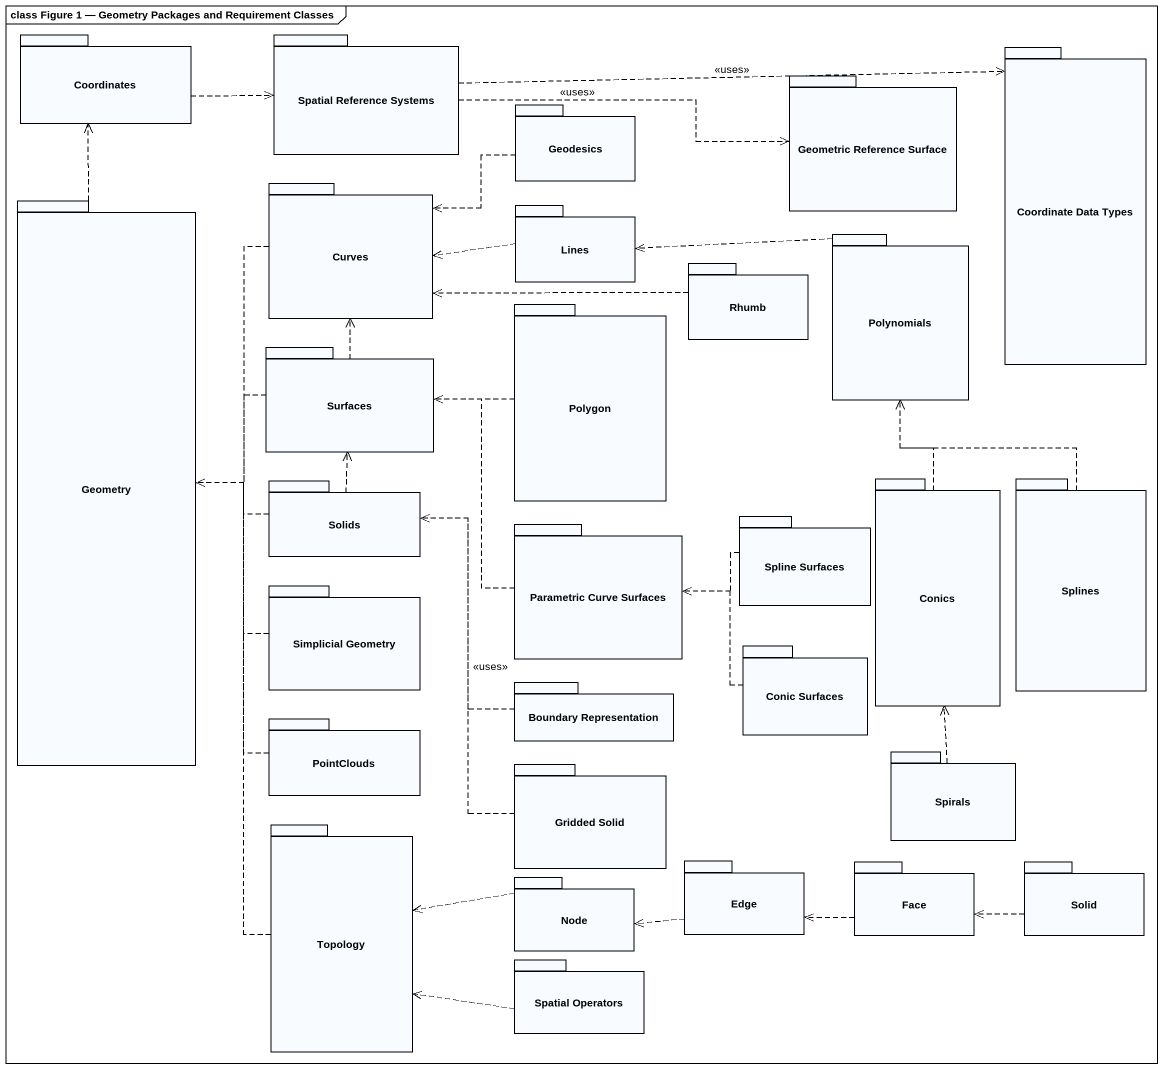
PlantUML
@startuml
mainframe class Figure 1 — Geometry Packages and Requirement Classes
package Coordinates {
}
package "Spatial Reference Systems" as Spatial_Reference_Systems {
}
package "Geometric Reference Surface" as Geometric_Reference_Surface {
}
package "Coordinate Data Types" as Coordinate_Data_Types {
}
package Geodesics {
}
package Geometry {
}
package Curves {
}
package Lines {
}
package Polynomials {
}
package Rhumb {
}
package Polygon {
}
package Surfaces {
}
package Solids {
}
package Conics {
}
package Splines {
}
package "Parametric Curve Surfaces" as Parametric_Curve_Surfaces {
}
package "Spline Surfaces" as Spline_Surfaces {
}
package "Simplicial Geometry" as Simplicial_Geometry {
}
package "Boundary Representation" as Boundary_Representation {
}
package "Conic Surfaces" as Conic_Surfaces {
}
package PointClouds {
}
package "Gridded Solid" as Gridded_Solid {
}
package Spirals {
}
package Topology {
}
package "Node" as Node_ {
}
package Edge {
}
package Face {
}
package Solid {
}
package "Spatial Operators" as Spatial_Operators {
}
Coordinates .right.> Spatial_Reference_Systems
Spatial_Reference_Systems .right.> Geometric_Reference_Surface : <<uses>>
Spatial_Reference_Systems .right.> Coordinate_Data_Types : <<uses>>
Geodesics .left.> Curves
Geometry .up.> Coordinates
Curves ..> Geometry
Lines .left.> Curves
Polynomials .left.> Lines
Rhumb .left.> Curves
Polygon .left.> Surfaces
Surfaces .left.> Geometry
Surfaces .up.> Curves
Solids .left.> Geometry
Solids .up.> Surfaces
Conics .up.> Polynomials
Splines .up.> Polynomials
Parametric_Curve_Surfaces .up.> Surfaces
Spline_Surfaces .left.> Parametric_Curve_Surfaces
Simplicial_Geometry .up.> Geometry
Boundary_Representation .up.> Solids
Conic_Surfaces .left.> Parametric_Curve_Surfaces
PointClouds .up.> Geometry
Gridded_Solid .up.> Solids : <<uses>>
Spirals .up.> Conics
Topology .up.> Geometry
Node_ .left.> Topology
Edge .left.> Node_
Face .left.> Edge
Solid .left.> Face
Spatial_Operators .left.> Topology
@enduml
